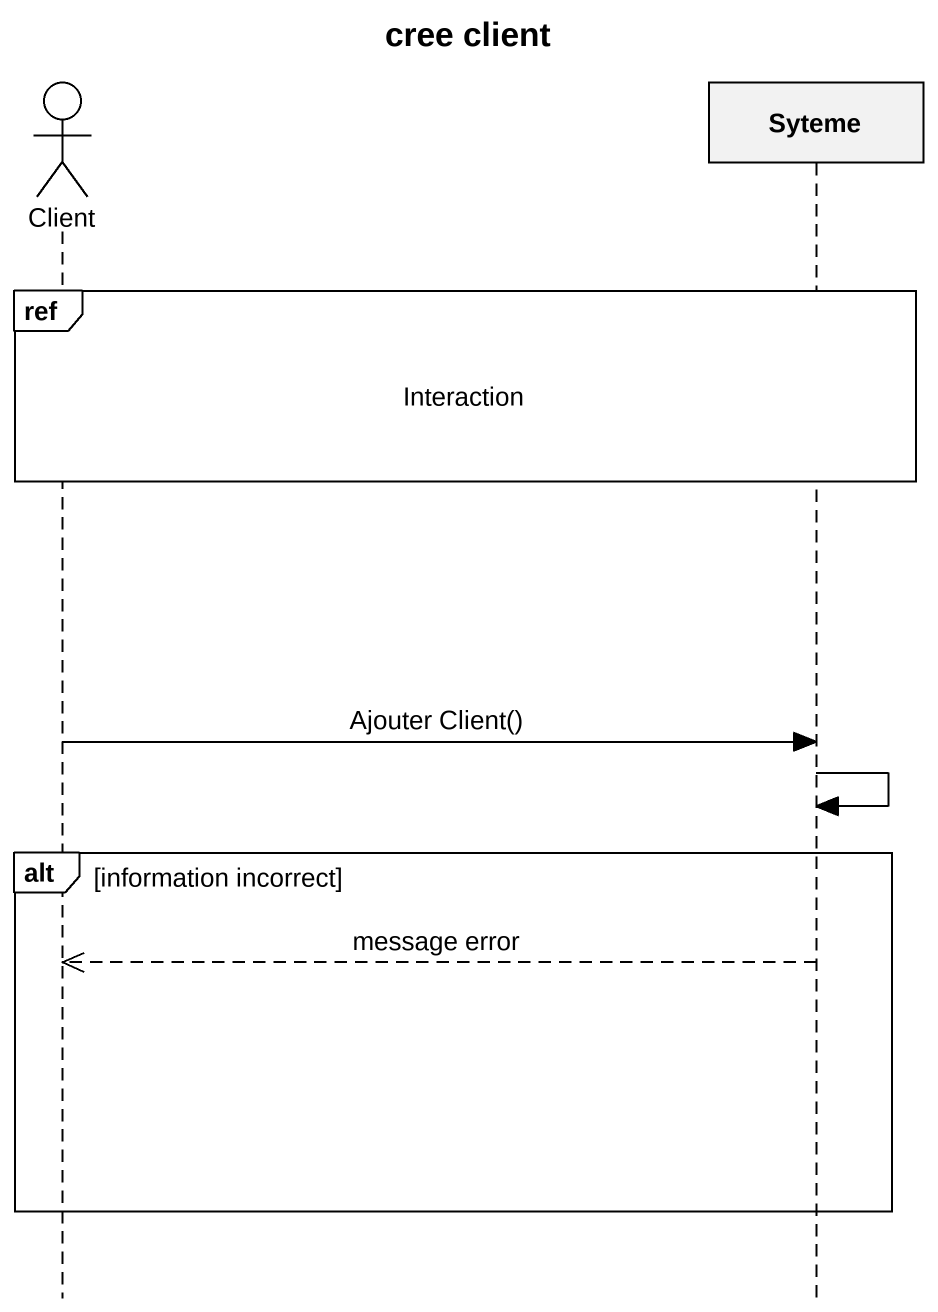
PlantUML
@startuml
title cree client
hide footbox
actor Client
participant Syteme

ref over Client, Syteme : Interaction
Client -> Syteme : Ajouter Client()
Syteme -> Syteme
alt information incorrect
  Syteme -->> Client : message error
end
@enduml
